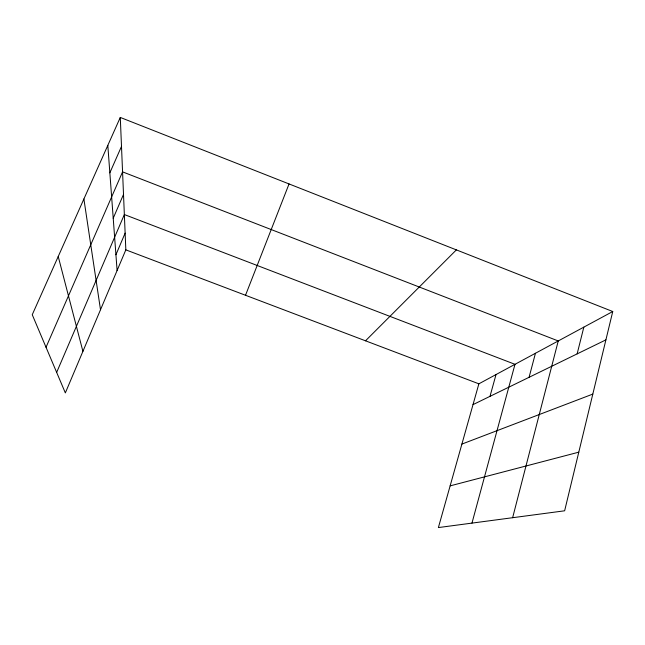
<?xml version="1.0" encoding="UTF-8"?>
<svg xmlns="http://www.w3.org/2000/svg" width="645" height="645" viewBox="0 0 645 645"><rect width="100%" height="100%" fill="white"/><g stroke="black" fill="none" stroke-linecap="round" stroke-linejoin="round"><path stroke-width="0.97" d="M612.75 311.519L564.633 510.8L438.39 527.57L478.872 383.823L612.75 311.519L120.284 117.43L32.25 314.712L65.339 392.91L125.831 249.857L120.284 117.43M577.138 353.879L583.838 327.136M512.638 517.709L558.247 340.955L122.566 171.868L46.029 347.268M529.077 377.301L535.447 353.275M471.971 523.111L514.992 364.312L124.356 214.551L56.655 372.391M489.998 396.344L496.021 374.56M245.519 295.273L289.049 183.946M115.923 254.759L125.13 233.135M113.214 218.236L123.509 194.427M109.844 172.836L121.502 146.399M365.505 340.81L456.37 249.889M473.011 404.625L605.905 339.867M461.901 444.082L592.811 394.095M450.137 485.87L578.791 452.169M125.831 249.857L478.872 383.823M58.227 256.5L82.915 351.348M83.89 198.983L100.507 309.753M107.812 145.391L117.1 270.513"/></g></svg>
